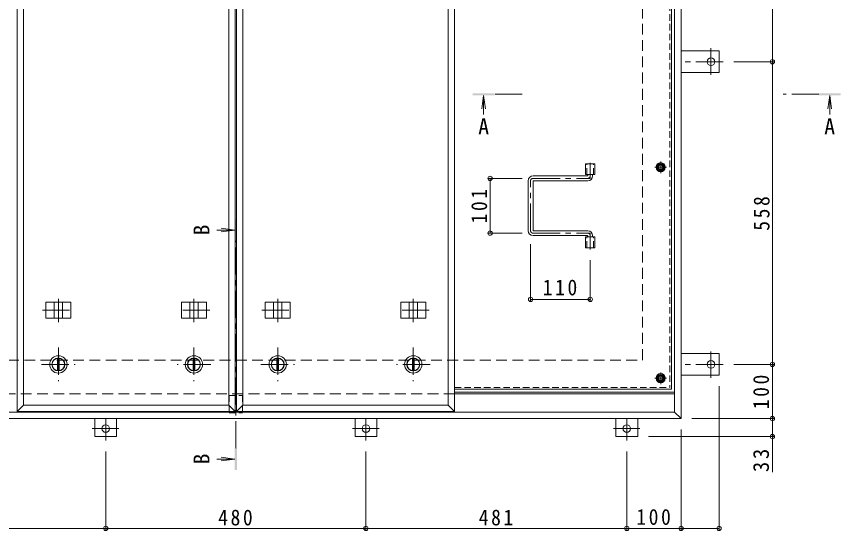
# Model space of a CAD drawing. Units: millimetres at full size, sheet at 1:10. Extents: x -2636 to 2770, y -1962 to 1737.
# Drawn here: x -1870 to -350, y -251 to 696 of the extents above; entities that cross this region are included whole.
import ezdxf
from ezdxf.enums import TextEntityAlignment as Align

# ---------------------------------------------------------------- set-up
doc = ezdxf.new("R2010")
doc.units = ezdxf.units.MM
doc.header["$LTSCALE"] = 10
doc.header["$PDMODE"] = 32
doc.header["$PDSIZE"] = 8
for name, pattern in [('CHAIN1', [8, 5, -1, 1, -1]), ('DASHED1', [1.8, 1.2, -0.6]), ('DASHED2', [3, 2, -1])]:
    doc.linetypes.add(name, pattern=pattern)
for name, color, linetype, lineweight in [('0-1_躯体', 2, 'DASHED2', 9), ('0-2_仕上', 3, 'Continuous', 9), ('0-3_建具', 4, 'Continuous', 9), ('0-5_寸法', 4, 'Continuous', 9), ('0-6_ハッチ', 6, 'Continuous', 9), ('0-7', 5, 'Continuous', 5), ('0-A', 3, 'CHAIN1', 9), ('0-B', 2, 'Continuous', 9), ('0-C', 2, 'Continuous', 9), ('0-E', 3, 'Continuous', 9), ('0-F', 7, 'Continuous', 9)]:
    doc.layers.add(name, color=color, linetype=linetype, lineweight=lineweight)
doc.styles.add('ＭＳ ゴシック', font='')
doc.styles.get('ＭＳ ゴシック').set_extended_font_data('MS Gothic')

msp = doc.modelspace()

# ---------------------------------------------------------------- linework, layer by layer
at = {"layer": '0-1_躯体'}
for p, q in [((-715.19, 62.76), (-715.19, 1162.76)), ((-2215.19, 62.76), (-715.19, 62.76)), ((-1061.69, 0.76), (-2274.19, 0.76))]:
    msp.add_line(p, q, dxfattribs=at)
at = {"layer": '0-1_躯体', "linetype": 'Continuous'}
msp.add_line((-656.19, 0.76), (-1061.69, 0.76), dxfattribs=at)
at = {"layer": '0-2_仕上'}
for p, q in [((-1868.69, 1257.76), (-1868.69, -32.24)), ((-1466.19, -32.24), (-1466.19, 1257.76)), ((-1464.19, 1257.76), (-1464.19, -32.24)), ((-1061.69, -32.24), (-1061.69, 1257.76)), ((-1856.69, 1245.76), (-1856.69, -20.24)), ((-1478.19, -20.24), (-1478.19, 1245.76)), ((-1452.19, 1245.76), (-1452.19, -20.24)), ((-1073.69, -20.24), (-1073.69, 1245.76)), ((-820.34, 404.76), (-820.34, 424.76)), ((-820.34, 424.76), (-803.04, 424.76)), ((-803.04, 404.76), (-803.04, 424.76)), ((-820.34, 404.76), (-803.04, 404.76)), ((-820.34, 269.76), (-820.34, 289.76)), ((-820.34, 289.76), (-803.04, 289.76)), ((-803.04, 269.76), (-803.04, 289.76)), ((-820.34, 269.76), (-803.04, 269.76)), ((-1856.69, -20.24), (-1868.69, -32.24)), ((-1856.69, -20.24), (-1478.19, -20.24)), ((-1466.19, -32.24), (-1478.19, -20.24)), ((-1452.19, -20.24), (-1464.19, -32.24)), ((-1452.19, -20.24), (-1073.69, -20.24)), ((-1061.69, -32.24), (-1073.69, -20.24)), ((-1868.69, -32.24), (-1466.19, -32.24)), ((-1464.19, -32.24), (-1061.69, -32.24))]:
    msp.add_line(p, q, dxfattribs=at)
at = {"layer": '0-2_仕上', "linetype": 'DASHED1'}
for p, q in [((-818.04, 404.76), (-818.04, 424.76)), ((-805.34, 404.76), (-805.34, 424.76)), ((-818.04, 269.76), (-818.04, 289.76)), ((-805.34, 269.76), (-805.34, 289.76))]:
    msp.add_line(p, q, dxfattribs=at)
at = {"layer": '0-3_建具', "color": 2}
for p, q in [((-644.19, -45.24), (-644.19, 1270.76)), ((-656.19, -33.24), (-656.19, 1258.76)), ((-656.19, 0.76), (-1061.69, 0.76)), ((-644.19, -45.24), (-2286.19, -45.24)), ((-656.19, -33.24), (-2274.19, -33.24)), ((-644.19, -45.24), (-656.19, -33.24))]:
    msp.add_line(p, q, dxfattribs=at)
at = {"layer": '0-3_建具'}
for p, q in [((-1815.53, 169.76), (-1769.35, 169.76)), ((-1815.53, 139.76), (-1815.53, 169.76)), ((-1799.94, 139.76), (-1799.94, 169.76)), ((-1784.94, 139.76), (-1784.94, 169.76)), ((-1769.35, 139.76), (-1769.35, 169.76)), ((-1519.35, 169.76), (-1565.53, 169.76)), ((-1565.53, 139.76), (-1565.53, 169.76)), ((-1549.94, 139.76), (-1549.94, 169.76)), ((-1534.94, 139.76), (-1534.94, 169.76)), ((-1519.35, 139.76), (-1519.35, 169.76)), ((-1411.03, 169.76), (-1364.85, 169.76)), ((-1411.03, 139.76), (-1411.03, 169.76)), ((-1395.44, 139.76), (-1395.44, 169.76)), ((-1380.44, 139.76), (-1380.44, 169.76)), ((-1364.85, 139.76), (-1364.85, 169.76)), ((-1114.85, 169.76), (-1161.03, 169.76)), ((-1161.03, 139.76), (-1161.03, 169.76)), ((-1145.44, 139.76), (-1145.44, 169.76)), ((-1130.44, 139.76), (-1130.44, 169.76)), ((-1114.85, 139.76), (-1114.85, 169.76)), ((-1815.53, 139.76), (-1769.35, 139.76)), ((-1519.35, 139.76), (-1565.53, 139.76)), ((-1411.03, 139.76), (-1364.85, 139.76)), ((-1114.85, 139.76), (-1161.03, 139.76))]:
    msp.add_line(p, q, dxfattribs=at)
at = {"layer": '0-3_建具', "linetype": 'CHAIN1'}
for p, q in [((-1792.44, 132.64), (-1792.44, 175.88)), ((-1542.44, 132.64), (-1542.44, 175.88)), ((-1387.94, 132.64), (-1387.94, 175.88)), ((-1137.94, 132.64), (-1137.94, 175.88)), ((-1821.85, 154.76), (-1763.03, 154.76)), ((-1513.03, 154.76), (-1571.85, 154.76)), ((-1417.35, 154.76), (-1358.53, 154.76)), ((-1108.53, 154.76), (-1167.35, 154.76))]:
    msp.add_line(p, q, dxfattribs=at)
at = {"layer": '0-5_寸法'}
for p, q in [((-1008.19, 550.83), (-1011.45, 526.05)), ((-1008.19, 550.83), (-1008.19, 515.23)), ((-1008.19, 550.83), (-1004.93, 526.05)), ((-370.13, 550.83), (-373.39, 526.05)), ((-370.13, 550.83), (-366.87, 526.05)), ((-370.13, 550.83), (-370.13, 515.23)), ((-1467.19, 302.52), (-1491.98, 305.78)), ((-1467.19, 302.52), (-1499.96, 302.52)), ((-1467.19, 302.52), (-1491.98, 299.26)), ((-1467.19, -119.64), (-1499.96, -119.64)), ((-1467.19, -119.64), (-1491.98, -116.38)), ((-1467.19, -119.64), (-1491.98, -122.9))]:
    msp.add_line(p, q, dxfattribs=at)
at = {"layer": '0-5_寸法', "linetype": 'CHAIN1'}
for p, q in [((-937.11, 552.83), (-988.19, 552.83)), ((-390.13, 552.83), (-456.16, 552.83)), ((-1465.19, -99.64), (-1465.19, 282.52))]:
    msp.add_line(p, q, dxfattribs=at)
at = {"layer": '0-5_寸法', "color": 7}
msp.add_line((-475.67, -78.44), (-475.67, -143.73), dxfattribs=at)
at = {"layer": '0-5_寸法', "color": 7, "linetype": 'DASHED1'}
for points in [[(-1477.49, -2.44), (-1452.89, -2.44), (-1452.89, -34.44)], [(-1477.49, -2.44), (-1477.49, -34.44), (-1452.89, -34.44)]]:
    msp.add_lwpolyline(points, dxfattribs=at)
at = {"layer": '0-5_寸法'}
for points in [[(-1028.19, 550.83), (-1028.19, 554.83), (-988.19, 550.83), (-988.19, 554.83)], [(-350.13, 550.83), (-350.13, 554.83), (-390.13, 550.83), (-390.13, 554.83)], [(-1463.19, 322.52), (-1467.19, 322.52), (-1463.19, 282.52), (-1467.19, 282.52)], [(-1467.19, -139.64), (-1463.19, -139.64), (-1467.19, -99.64), (-1463.19, -99.64)]]:
    msp.add_solid(points, dxfattribs=at)
at = {"layer": '0-6_ハッチ', "linetype": 'CHAIN1'}
for p, q in [((-811.69, 426.14), (-811.69, 397.76)), ((-917.18, 397.76), (-811.69, 397.76)), ((-921.69, 301.27), (-921.69, 393.25)), ((-917.18, 296.76), (-811.69, 296.76)), ((-811.69, 266.87), (-811.69, 296.76))]:
    msp.add_line(p, q, dxfattribs=at)
at = {"layer": '0-6_ハッチ'}
for p, q in [((-817.19, 402.26), (-917.19, 402.26)), ((-816.19, 403.26), (-816.19, 404.76)), ((-807.19, 402.26), (-807.19, 404.76)), ((-926.19, 301.26), (-926.19, 393.26)), ((-917.19, 302.26), (-917.19, 392.26)), ((-916.19, 393.26), (-816.19, 393.26)), ((-817.19, 292.26), (-917.19, 292.26)), ((-916.19, 301.26), (-816.19, 301.26)), ((-816.19, 291.26), (-816.19, 289.76)), ((-807.19, 292.26), (-807.19, 289.76)), ((-1061.69, 3.76), (-656.19, 3.76)), ((-1061.69, 0.76), (-656.19, 0.76))]:
    msp.add_line(p, q, dxfattribs=at)
for centre, radius, start, end in [((-917.19, 393.26), 9, 90, 180), ((-817.19, 403.26), 1, 270, 0), ((-816.19, 402.26), 9, 270, 0), ((-916.19, 392.26), 1, 90, 180), ((-917.19, 301.26), 9, 180, 270), ((-916.19, 302.26), 1, 180, 270), ((-817.19, 291.26), 1, 0, 90), ((-816.19, 292.26), 9, 0, 90)]:
    msp.add_arc(centre, radius, start, end, dxfattribs=at)
at = {"layer": '0-6_ハッチ', "linetype": 'CHAIN1'}
for centre, radius, start, end in [((-917.18, 393.25), 4.51, 90, 180), ((-816.19, 402.26), 4.5, 270.29569, 0), ((-917.18, 301.27), 4.51, 180, 270), ((-816.19, 292.26), 4.5, 0, 89.70431)]:
    msp.add_arc(centre, radius, start, end, dxfattribs=at)
at = {"layer": '0-7'}
for centre, radius in [((-681.69, 418.26), 5), ((-681.69, 418.26), 4.19), ((-681.69, 29.26), 5), ((-681.69, 29.26), 4.19)]:
    msp.add_circle(centre, radius, dxfattribs=at)
at = {"layer": '0-A', "linetype": 'DASHED1'}
for p in [(-664.89, 736.51), (-1061.69, 12.46)]:
    msp.add_line(p, (-664.89, 12.46), dxfattribs=at)
at = {"layer": '0-A', "linetype": 'Continuous'}
for q in [(-661.69, 735.27), (-1061.69, 9.26)]:
    msp.add_line((-661.69, 9.26), q, dxfattribs=at)
at = {"layer": '0-A'}
for p, q in [((-681.69, 407.58), (-681.69, 428.94)), ((-671.01, 418.26), (-692.37, 418.26)), ((-681.69, 18.58), (-681.69, 39.94)), ((-671.01, 29.26), (-692.37, 29.26))]:
    msp.add_line(p, q, dxfattribs=at)
at = {"layer": '0-B'}
for p, q in [((-689.19, 418.26), (-685.44, 424.76)), ((-689.19, 418.26), (-685.44, 411.76)), ((-685.44, 424.76), (-677.94, 424.76)), ((-685.44, 411.76), (-677.94, 411.76)), ((-674.19, 418.26), (-677.94, 424.76)), ((-674.19, 418.26), (-677.94, 411.76)), ((-689.19, 29.26), (-685.44, 35.76)), ((-685.44, 35.76), (-677.94, 35.76)), ((-674.19, 29.26), (-677.94, 35.76)), ((-674.19, 29.26), (-677.94, 22.76))]:
    msp.add_line(p, q, dxfattribs=at)
msp.add_lwpolyline([(-689.19, 29.26), (-685.44, 22.76), (-677.94, 22.76)], dxfattribs=at)
for centre, radius in [((-681.69, 418.26), 8.5), ((-681.69, 418.26), 6.5), ((-681.69, 29.26), 8.5), ((-681.69, 29.26), 6.5)]:
    msp.add_circle(centre, radius, dxfattribs=at)
at = {"layer": '0-C', "linetype": 'CHAIN1'}
for p, q in [((-1792.44, 85.76), (-1792.44, 23.76)), ((-1542.44, 85.76), (-1542.44, 23.76)), ((-1387.94, 85.76), (-1387.94, 23.76)), ((-1137.94, 85.76), (-1137.94, 23.76)), ((-1823.44, 54.76), (-1761.44, 54.76)), ((-1511.44, 54.76), (-1573.44, 54.76)), ((-1418.94, 54.76), (-1356.94, 54.76)), ((-1106.94, 54.76), (-1168.94, 54.76))]:
    msp.add_line(p, q, dxfattribs=at)
at = {"layer": '0-C'}
for p, q in [((-1793.94, 43.36), (-1793.94, 66.16)), ((-1790.94, 43.36), (-1790.94, 66.16)), ((-1543.94, 43.36), (-1543.94, 66.16)), ((-1540.94, 43.36), (-1540.94, 66.16)), ((-1389.44, 43.36), (-1389.44, 66.16)), ((-1386.44, 43.36), (-1386.44, 66.16)), ((-1139.44, 43.36), (-1139.44, 66.16)), ((-1136.44, 43.36), (-1136.44, 66.16))]:
    msp.add_line(p, q, dxfattribs=at)
for centre, radius in [((-1792.44, 54.76), 16), ((-1792.44, 54.76), 12), ((-1792.44, 54.76), 11.5), ((-1542.44, 54.76), 16), ((-1542.44, 54.76), 12), ((-1542.44, 54.76), 11.5), ((-1387.94, 54.76), 16), ((-1387.94, 54.76), 12), ((-1387.94, 54.76), 11.5), ((-1137.94, 54.76), 16), ((-1137.94, 54.76), 12), ((-1137.94, 54.76), 11.5)]:
    msp.add_circle(centre, radius, dxfattribs=at)
at = {"layer": '0-E'}
for p, q in [((-644.19, 632.76), (-573.99, 632.76)), ((-573.99, 632.76), (-573.99, 592.76)), ((-644.19, 592.76), (-573.99, 592.76)), ((-644.19, 74.76), (-573.99, 74.76)), ((-573.99, 34.76), (-573.99, 74.76)), ((-644.19, 34.76), (-573.99, 34.76)), ((-1725.19, -45.24), (-1725.19, -78.44)), ((-1685.19, -45.24), (-1685.19, -78.44)), ((-1245.19, -45.24), (-1245.19, -78.44)), ((-1205.19, -45.24), (-1205.19, -78.44)), ((-764.19, -45.24), (-764.19, -78.44)), ((-724.19, -45.24), (-724.19, -78.44)), ((-1725.19, -78.44), (-1685.19, -78.44)), ((-1245.19, -78.44), (-1205.19, -78.44)), ((-764.19, -78.44), (-724.19, -78.44))]:
    msp.add_line(p, q, dxfattribs=at)
at = {"layer": '0-E', "linetype": 'CHAIN1'}
for p, q in [((-588.99, 637.6), (-588.99, 588.71)), ((-566.83, 612.76), (-644.19, 612.76)), ((-588.99, 29.92), (-588.99, 78.81)), ((-566.83, 54.76), (-644.19, 54.76)), ((-1705.19, -85.6), (-1705.19, -45.44)), ((-1225.19, -85.6), (-1225.19, -45.44)), ((-744.19, -85.6), (-744.19, -45.44)), ((-1730.03, -63.44), (-1681.14, -63.44)), ((-1250.03, -63.44), (-1201.14, -63.44)), ((-769.03, -63.44), (-720.14, -63.44))]:
    msp.add_line(p, q, dxfattribs=at)
at = {"layer": '0-E'}
for centre in [(-588.99, 612.76), (-588.99, 54.76), (-1705.19, -63.44), (-1225.19, -63.44), (-744.19, -63.44)]:
    msp.add_circle(centre, 7, dxfattribs=at)
at = {"layer": '0-F'}
for p, q in [((-475.67, 1170.76), (-475.67, 612.76)), ((-472.67, 612.76), (-546.83, 612.76)), ((-475.67, 612.76), (-475.67, 54.76)), ((-999.38, 397.76), (-937.18, 397.76)), ((-996.38, 397.76), (-996.38, 296.76)), ((-999.38, 296.76), (-937.18, 296.76)), ((-921.69, 171.61), (-921.69, 276.76)), ((-811.69, 171.61), (-811.69, 246.87)), ((-811.69, 174.61), (-921.69, 174.61)), ((-472.67, 54.76), (-546.83, 54.76)), ((-475.67, 54.76), (-475.67, -45.24)), ((-573.99, -250.48), (-573.99, 14.76)), ((-472.67, -45.24), (-624.19, -45.24)), ((-475.67, -45.24), (-475.67, -78.44)), ((-644.19, -250.48), (-644.19, -65.24)), ((-472.67, -78.44), (-704.19, -78.44)), ((-1705.19, -250.48), (-1705.19, -105.6)), ((-1225.19, -250.48), (-1225.19, -105.6)), ((-744.19, -250.48), (-744.19, -105.6)), ((-2186.19, -247.48), (-1705.19, -247.48)), ((-1705.19, -247.48), (-1225.19, -247.48)), ((-1225.19, -247.48), (-744.19, -247.48)), ((-744.19, -247.48), (-644.19, -247.48)), ((-644.19, -247.48), (-573.99, -247.48))]:
    msp.add_line(p, q, dxfattribs=at)
for p in [(-475.67, 612.76), (-996.38, 397.76), (-996.38, 296.76), (-921.69, 174.61), (-811.69, 174.61), (-475.67, 54.76), (-475.67, -45.24), (-475.67, -78.44), (-1705.19, -247.48), (-1225.19, -247.48), (-744.19, -247.48), (-644.19, -247.48), (-573.99, -247.48)]:
    msp.add_point(p, dxfattribs=at)

# ---------------------------------------------------------------- texts
at = {"layer": '0-5_寸法', "color": 2, "style": 'ＭＳ ゴシック'}
for p in [(-1018.19, 470.13), (-380.13, 470.13)]:
    msp.add_text('A', height=29.33, dxfattribs=at).set_placement(p, align=Align.BOTTOM_LEFT)
for p in [(-1505.06, 292.52), (-1505.06, -129.64)]:
    msp.add_text('B', height=29.33, rotation=90, dxfattribs=at).set_placement(p, align=Align.BOTTOM_LEFT)
at = {"layer": '0-F', "color": 2, "char_height": 29.33, "attachment_point": 7, "rotation": 90, "style": 'ＭＳ ゴシック'}
for s, insert in [('\\T1.27;\\W0.9;101', (-1001.38, 314.76)), ('\\T1.27;\\W0.9;558', (-480.67, 301.26)), ('\\T1.27;\\W0.9;100', (-481.67, -27.74)), ('\\T1.27;\\W0.95;33', (-481.67, -143.73))]:
    msp.add_mtext(s, dxfattribs=dict(at, insert=insert))
at = {"layer": '0-F', "color": 2, "char_height": 29.33, "attachment_point": 7, "style": 'ＭＳ ゴシック'}
for s, insert in [('\\T1.27;\\W0.9;110', (-899.19, 181.65)), ('\\T1.27;\\W0.9;100', (-726.69, -241.48)), ('\\T1.27;\\W0.9;480', (-1497.69, -242.48)), ('\\T1.27;\\W0.9;481', (-1017.19, -242.48))]:
    msp.add_mtext(s, dxfattribs=dict(at, insert=insert))

doc.saveas('drawing.dxf')
